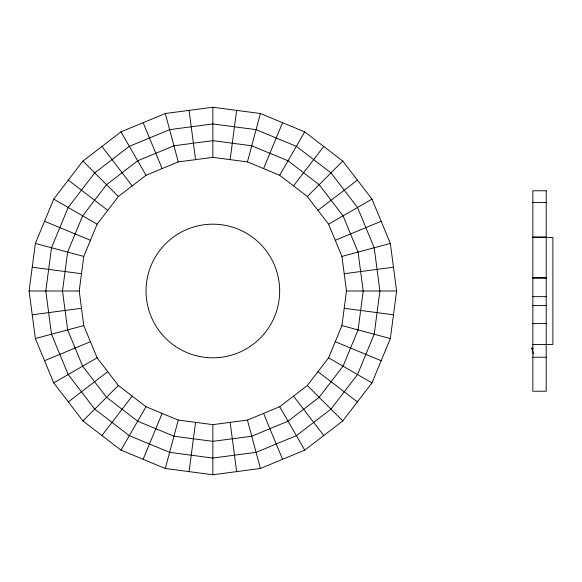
<?xml version="1.0" encoding="UTF-8"?>
<svg xmlns="http://www.w3.org/2000/svg" width="582" height="582" viewBox="0 0 582 582"><rect width="100%" height="100%" fill="white"/><g stroke="black" fill="none" stroke-linecap="round" stroke-linejoin="round"><path stroke-width="0.87" d="M29.1 291L35.364 243.443L53.719 199.124L82.92 161.069L120.976 131.867L165.295 113.512L212.852 107.248L260.409 113.512L304.728 131.867L342.783 161.069L371.985 199.124L390.34 243.443L396.604 291L390.34 338.557L371.985 382.876L342.783 420.932L304.728 450.133L260.409 468.488L212.852 474.752L165.295 468.488L120.976 450.133L82.92 420.932L53.719 382.876L35.364 338.557L29.1 291L79.217 291L83.764 325.585L97.121 357.821L118.357 385.495L146.031 406.731L178.267 420.088L212.852 424.634L247.437 420.088L279.673 406.731L307.347 385.495L328.583 357.821L341.94 325.585L346.486 291L341.94 256.415L328.583 224.179L307.347 196.505L279.673 175.269L247.437 161.912L212.852 157.366L178.267 161.912L146.031 175.269L118.357 196.505L97.121 224.179L83.764 256.415L79.217 291M189.07 471.624L195.559 422.357M230.145 159.643L236.634 110.376M165.295 468.488L178.267 420.088M247.437 161.912L260.409 113.512M143.136 459.314L162.145 413.409M263.559 168.591L282.568 122.686M120.976 450.133L146.031 406.731M279.673 175.269L304.728 131.867M101.945 435.532L132.194 396.116M293.51 185.884L323.759 146.468M82.92 420.932L118.357 385.495M307.347 196.505L342.783 161.069M68.32 401.907L107.735 371.658M317.968 210.342L357.384 180.093M53.719 382.876L97.121 357.821M328.583 224.179L371.985 199.124M44.538 360.716L90.443 341.707M335.261 240.293L381.166 221.284M35.364 338.557L83.764 325.585M341.94 256.415L390.34 243.443M32.228 314.782L81.495 308.293M344.209 273.707L393.476 267.218M532.857 202.463L546.222 202.463M532.857 236.918L546.222 236.918M532.857 237.543L552.9 237.543L552.9 344.457L532.857 344.457M532.857 277.636L546.222 277.636M532.857 278.196L546.222 278.196M346.486 291L396.604 291M532.857 296.645L546.222 296.645M532.857 305.594L546.222 305.594M532.857 323.607L546.222 323.607M531.679 348.182L533.134 348.182M532.857 357.217L546.222 357.217M32.228 267.218L81.495 273.707M344.209 308.293L393.476 314.782M35.364 243.443L83.764 256.415M341.94 325.585L390.34 338.557M44.538 221.284L90.443 240.293M335.261 341.707L381.166 360.716M53.719 199.124L97.121 224.179M328.583 357.821L371.985 382.876M68.32 180.093L107.735 210.342M317.968 371.658L357.384 401.907M82.92 161.069L118.357 196.505M307.347 385.495L342.783 420.932M101.945 146.468L132.194 185.884M293.51 396.116L323.759 435.532M120.976 131.867L146.031 175.269M279.673 406.731L304.728 450.133M143.136 122.686L162.145 168.591M263.559 413.409L282.568 459.314M531.672 348.152L533.512 353.965M165.295 113.512L178.267 161.912M247.437 420.088L260.409 468.488M189.07 110.376L195.559 159.643M230.145 422.357L236.634 471.624M212.852 107.248L212.852 157.366M212.852 424.634L212.852 474.752M51.5 247.765L45.803 291L51.5 334.235L68.181 374.524L94.735 409.117L129.328 435.671L169.617 452.352L212.852 458.049L256.087 452.352L296.376 435.671L330.969 409.117L357.523 374.524L374.204 334.235L379.901 291L374.204 247.765L357.523 207.476L330.969 172.883L296.376 146.329L256.087 129.648L212.852 123.951L169.617 129.648L129.328 146.329L94.735 172.883L68.181 207.476L51.5 247.765M67.636 252.086L62.507 291L67.636 329.914L82.651 366.173L106.542 397.31L137.679 421.201L173.938 436.216L212.852 441.345L251.766 436.216L288.025 421.201L319.162 397.31L343.053 366.173L358.068 329.914L363.197 291L358.068 252.086L343.053 215.827L319.162 184.69L288.025 160.799L251.766 145.784L212.852 140.655L173.938 145.784L137.679 160.799L106.542 184.69L82.651 215.827L67.636 252.086M546.222 190.772L532.857 190.772L532.857 391.228L546.222 391.228L546.222 190.772M175.32 346.283A66.821 66.821 0 0 0 279.491 295.867A66.821 66.821 0 0 0 183.745 230.858A66.821 66.821 0 0 0 175.32 346.283"/></g></svg>
